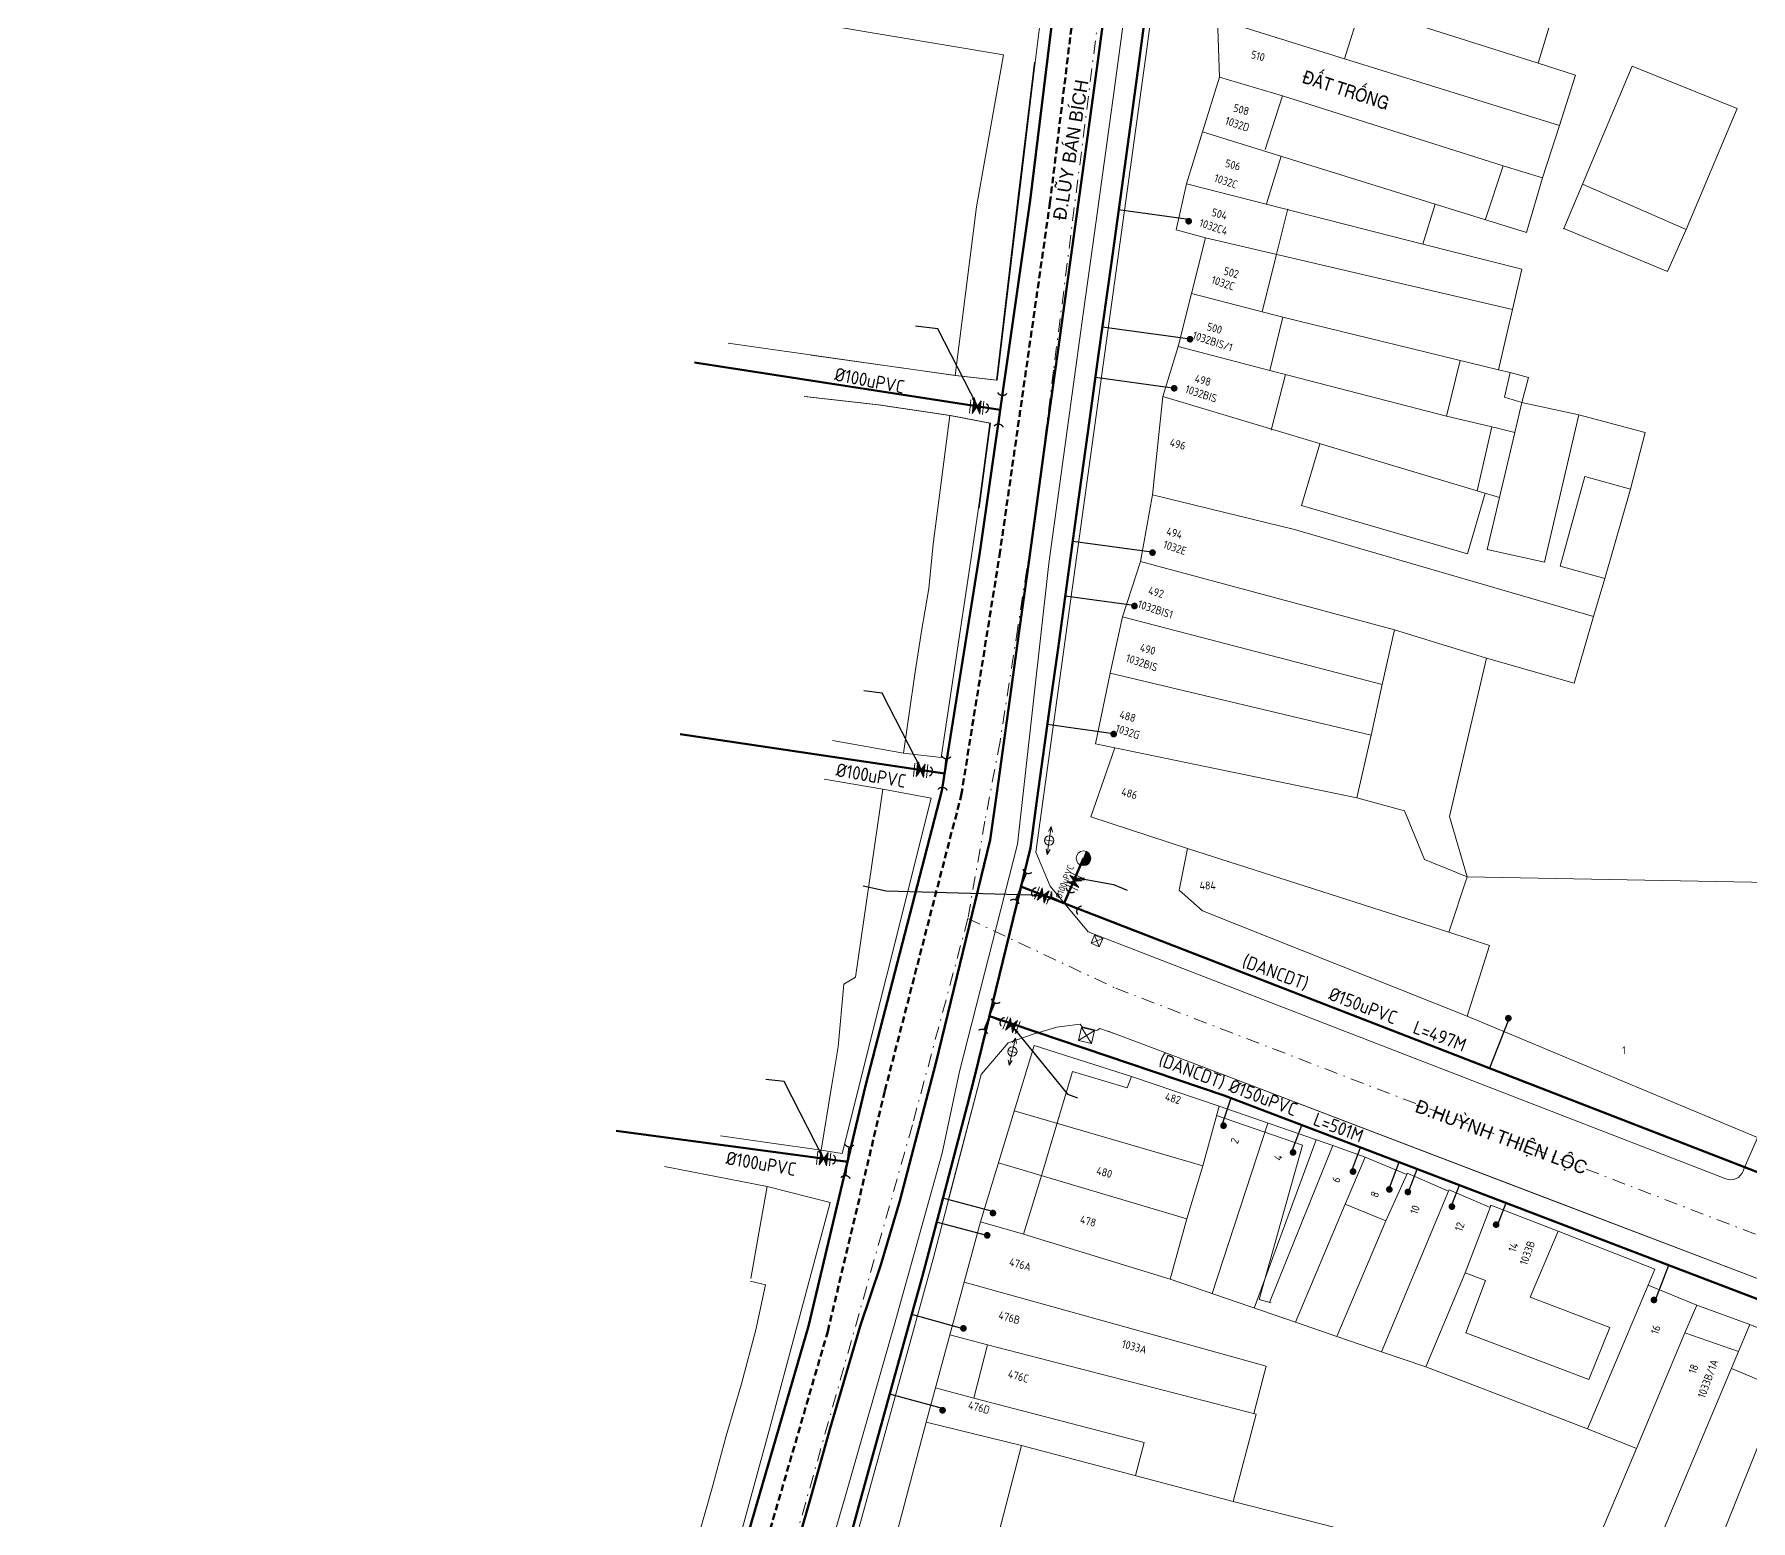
# Model space of a CAD drawing. Header units: inches. Extents: x 595615 to 1194060, y 1190840 to 2385448.
# Drawn here: x 596611.3 to 596740, y 1192284.4 to 1192395.8 of the extents above; entities that cross this region are included whole.
import ezdxf
from ezdxf.enums import TextEntityAlignment as Align

# ---------------------------------------------------------------- set-up
doc = ezdxf.new("R2010")
doc.units = ezdxf.units.IN
doc.header["$MEASUREMENT"] = 0
for name, pattern in [('CENTER2', [1.125, 0.75, -0.125, 0.125, -0.125]), ('DASHDOTX2', [2, 1, -0.5, 0, -0.5]), ('DASHED', [0.75, 0.5, -0.25])]:
    doc.linetypes.add(name, pattern=pattern)
for name, color, linetype, lineweight in [('Chitiet', 4, 'Continuous', 9), ('DN 100 uPVC', 4, 'Continuous', 50), ('DN 150 uPVC', 4, 'Continuous', 50), ('DN 25 PE', 40, 'Continuous', 30), ('Hogacong', 45, 'Continuous', 5), ('NAM-CDAI', 220, 'Continuous', 25), ('Nen tim duong', 9, 'CENTER2', 0), ('Nen_HTHANH-TP', 9, 'Continuous', 0), ('Nen_PHUTHANH-TP', 8, 'Continuous', 5), ('Nen_SN-HTHANH-TP_new', 7, 'Continuous', 0), ('Nen_SN_HTHANH_old', 9, 'Continuous', 0), ('ONG BTCT', 61, 'DASHED', 100), ('ONG CAP 2 (DADT)', 140, 'Continuous', 70), ('ONG CAP 3 (DADT)', 221, 'Continuous', 50), ('ONGCAP2', 5, 'Continuous', 20), ('TEXT PIPE', 3, 'Continuous', 25), ('Text_DiaDanh', 9, 'Continuous', 0), ('Text_GiaoThong', 142, 'Continuous', 0), ('TLK 15', 220, 'Continuous', 20), ('Trucuuhoa', 1, 'Continuous', 15), ('Trudien', 95, 'Continuous', 13), ('VAN', 7, 'Continuous', 20)]:
    doc.layers.add(name, color=color, linetype=linetype, lineweight=lineweight)
doc.layers.add('ki hieu van', color=170, linetype='Continuous')
doc.styles.add('Dia Danh', font='VHELVCN_0.TTF', dxfattribs={"height": 1})
doc.styles.add('Giao Thong', font='VAPTIMN_0.TTF', dxfattribs={"height": 1})
doc.styles.add('Sonha_QTB', font='isocp.shx', dxfattribs={"height": 0.6, "bigfont": 'bigfont.shx'})
doc.styles.add('text', font='isocp2.shx')
doc.styles.add('VNI-HC', font='VHELVCN_0.TTF')
doc.dimstyles.new('DUONG KICH THUOC', dxfattribs={"dimtxt": 1, "dimasz": 0.7, "dimexe": 0.5, "dimexo": 0.3, "dimgap": 0.2, "dimtad": 1, "dimzin": 0, "dimdsep": 46, "dimtxsty": 'VNI-HC', "dimblk": 'ARCHTICK', "dimcen": 0.09, "dimdle": 0.5, "dimclrd": 256, "dimclre": 256, "dimclrt": 256, "dimadec": 0, "dimazin": 0, "dimtfac": 1, "dimtofl": 0, "dimtmove": 0, "dimatfit": 3, "dimfxl": 1, "dimtolj": 1, "dimtzin": 0, "dimlwd": -1, "dimlwe": -1, "dimarcsym": 0})

# ---------------------------------------------------------------- blocks, each defined once
blk = doc.blocks.new('VAN')
at = {"layer": 'VAN'}
h = blk.add_hatch(color=256, dxfattribs=at)
h.paths.add_polyline_path([(0.21, -0.5), (0.49, 0), (0.21, 0.5)])
h.paths.add_polyline_path([(0.77, 0.5), (0.49, 0), (0.77, -0.5)])
at = {"layer": 'VAN', "ltscale": 100}
for p, q in [((0, 0.5), (0, -0.5)), ((0.77, -0.5), (0.21, 0.5)), ((0.21, -0.5), (0.77, 0.5)), ((0.21, 0.5), (0.21, -0.5)), ((0.77, 0.5), (0.77, -0.5)), ((0.98, 0.5), (0.98, -0.5))]:
    blk.add_line(p, q, dxfattribs=at)
blk = doc.blocks.new('TE+VAN')
at = {"layer": 'Chitiet', "ltscale": 100, "const_width": 0.1}
for points in [[(-0.35, 1.28, 0.571257), (0.35, 1.28)], [(1.1, 0.35, 0.571257), (1.1, -0.35)], [(0.35, -1.28, 0.571257), (-0.35, -1.28)]]:
    blk.add_lwpolyline(points, format="xyb", dxfattribs=at)
for points in [[(0, -1.08), (0, 1.08)], [(0.9, 0), (0, 0)]]:
    blk.add_lwpolyline(points, dxfattribs=at)
at = {"layer": 'VAN'}
blk.add_blockref('VAN', (1.3, 0), dxfattribs=at)
blk = doc.blocks.new('Trucuuhoa100')
at = {"layer": 'Trucuuhoa', "linetype": 'Continuous'}
blk.add_hatch(color=256, dxfattribs=at).paths.add_polyline_path([(0.55, 0, 0.414373), (0, 0.55, 0.414055), (-0.55, 0)])
blk.add_line((-0.55, 0), (0.55, 0), dxfattribs=at)
at = {"layer": 'Trucuuhoa', "linetype": 'Continuous', "flags": 128}
blk.add_lwpolyline([(0.55, -0.02), (0.89, -0.02)], dxfattribs=at)
at = {"layer": 'Trucuuhoa', "linetype": 'Continuous'}
blk.add_circle((0, 0), 0.551, dxfattribs=at)
blk = doc.blocks.new('Hoga')
at = {"layer": 'Hogacong'}
for p, q in [((-0.5, 0.5), (0.5, -0.5)), ((-0.5, -0.5), (0.5, 0.5))]:
    blk.add_line(p, q, dxfattribs=at)
blk.add_lwpolyline([(-0.5, -0.5), (0.5, -0.5), (0.5, 0.5), (-0.5, 0.5)], close=True, dxfattribs=at)
blk = doc.blocks.new('TRU DIEN TRON')
at = {"layer": 'Trudien'}
for p, q in [((-0.66, 0.15), (-1.05, 0)), ((-1.05, 0), (1.05, 0)), ((-0.66, -0.15), (-1.05, 0)), ((0, -0.35), (0, 0.35)), ((0.66, 0.15), (1.05, 0)), ((0.66, -0.15), (1.05, 0))]:
    blk.add_line(p, q, dxfattribs=at)
blk.add_circle((0, 0), 0.35, dxfattribs=at)
blk = doc.blocks.new('TLK 15')
at = {"layer": 'TLK 15', "linetype": 'Continuous', "const_width": 0.25}
blk.add_lwpolyline([(-0.125, 0, 1), (0.125, 0, 1)], format="xyb", close=True, dxfattribs=at)
blk = doc.blocks.new('_ArchTick')
at = {"color": 0, "linetype": 'ByBlock', "const_width": 0.15}
blk.add_lwpolyline([(-0.5, -0.5), (0.5, 0.5)], dxfattribs=at)

msp = doc.modelspace()

# ---------------------------------------------------------------- linework, layer by layer
at = {"layer": 'DN 100 uPVC'}
for points in [[(596683.705, 1192367.701), (596660.792, 1192371.241)], [(596679.528, 1192340.427), (596659.713, 1192343.384)], [(596689.955, 1192334.08), (596688.512, 1192330.727)], [(596654.924, 1192313.662), (596672.256, 1192311.329)]]:
    msp.add_lwpolyline(points, dxfattribs=at)
at = {"layer": 'DN 150 uPVC'}
for points in [[(596685.268, 1192331.966), (596737.006, 1192311.91), (596755.185, 1192304.864), (596776.018, 1192297.04), (596791.429, 1192291.681), (596800.276, 1192288.667), (596801.79, 1192288.119), (596838.255, 1192277.753), (596843.593, 1192275.644), (596884.395, 1192264.704), (596920.502, 1192255.075), (596946.849, 1192247.951, 0.0000461), (596946.849, 1192247.951), (596967.079, 1192242.485), (596986.889, 1192237.133)], [(596700.494, 1192316.307), (596710.356, 1192312.548), (596722.933, 1192307.755, -0.0001494), (596722.933, 1192307.755), (596731.681, 1192304.415), (596745.084, 1192299.298), (596759.193, 1192293.781), (596774.505, 1192287.721), (596780.674, 1192285.279), (596787.784, 1192283.039), (596797.369, 1192280.123), (596805.019, 1192277.797), (596815.823, 1192274.55), (596820.835, 1192272.984), (596824.419, 1192271.903), (596829.876, 1192270.234), (596832.869, 1192269.319), (596835.113, 1192268.723), (596911.595, 1192248.403), (596920.828, 1192245.95), (596922.505, 1192245.439)]]:
    msp.add_lwpolyline(points, format="xyb", dxfattribs=at)
msp.add_lwpolyline([(596682.899, 1192322.237), (596700.494, 1192316.307)], dxfattribs=at)
at = {"layer": 'DN 25 PE'}
for p, q in [((596697.839, 1192381.959), (596692.589, 1192382.685)), ((596697.945, 1192372.99), (596691.374, 1192373.899)), ((596696.629, 1192369.314), (596690.85, 1192370.113)), ((596695.255, 1192356.993), (596689.152, 1192357.837)), ((596693.902, 1192352.992), (596688.583, 1192353.728)), ((596692.343, 1192343.393), (596687.251, 1192344.097)), ((596721.811, 1192321.969), (596720.406, 1192318.345)), ((596700.329, 1192314.039), (596701.032, 1192316.126)), ((596705.542, 1192312.032), (596706.325, 1192314.085)), ((596710.038, 1192310.599), (596710.727, 1192312.407)), ((596712.889, 1192309.386), (596713.62, 1192311.304)), ((596714.276, 1192308.945), (596714.978, 1192310.787)), ((596717.576, 1192308.096), (596718.142, 1192309.581)), ((596683.164, 1192307.615), (596679.413, 1192308.596)), ((596721.018, 1192306.623), (596721.646, 1192308.245)), ((596682.608, 1192305.82), (596678.94, 1192306.794)), ((596732.848, 1192300.976), (596733.845, 1192303.589)), ((596680.826, 1192298.846), (596677.075, 1192299.88)), ((596679.388, 1192292.831), (596675.43, 1192293.925))]:
    msp.add_line(p, q, dxfattribs=at)
at = {"layer": 'Nen tim duong', "linetype": 'DASHDOTX2'}
for p, q in [((596691.647, 1192401.612), (596687.712, 1192370.659)), ((596687.712, 1192370.659), (596686.361, 1192359.927)), ((596686.361, 1192359.927), (596685.028, 1192351.376)), ((596685.028, 1192351.376), (596683.695, 1192342.825)), ((596683.695, 1192342.825), (596682.56, 1192336.854)), ((596682.56, 1192336.854), (596681.286, 1192329.563)), ((596681.286, 1192329.563), (596677.123, 1192314.102)), ((596681.286, 1192329.563), (596692.37, 1192324.342)), ((596692.37, 1192324.342), (596754.589, 1192300.422)), ((596677.123, 1192314.102), (596666.752, 1192277.408))]:
    msp.add_line(p, q, dxfattribs=at)
at = {"layer": 'Nen_HTHANH-TP', "linetype": 'Continuous'}
for p, q in [((596694.703, 1192394.764), (596698.082, 1192420.917)), ((596686.324, 1192393.757), (596687.357, 1192402.108)), ((596701.308, 1192400.89), (596724.054, 1192393.668)), ((596709.534, 1192394.016), (596710.76, 1192397.907)), ((596724.054, 1192393.668), (596725.64, 1192398.929)), ((596700.011, 1192396.968), (596709.534, 1192394.016)), ((596700.145, 1192392.619), (596700.011, 1192396.968)), ((596694.703, 1192394.764), (596686.372, 1192334.537)), ((596709.534, 1192394.016), (596725.658, 1192389.019)), ((596683.473, 1192369.915), (596686.324, 1192393.757)), ((596698.888, 1192388.538), (596700.145, 1192392.619)), ((596700.145, 1192392.619), (596704.866, 1192391.242)), ((596724.054, 1192393.668), (596726.845, 1192392.77)), ((596725.658, 1192389.019), (596726.845, 1192392.77)), ((596731.104, 1192393.464), (596727.361, 1192384.601)), ((596738.967, 1192390.27), (596731.104, 1192393.464)), ((596704.866, 1192391.242), (596703.579, 1192387.201)), ((596704.866, 1192391.242), (596721.41, 1192385.996)), ((596735.144, 1192381.217), (596738.967, 1192390.27)), ((596725.658, 1192389.019), (596724.371, 1192385.078)), ((596697.671, 1192384.627), (596698.888, 1192388.538)), ((596716.332, 1192383.112), (596698.888, 1192388.538)), ((596703.672, 1192383.131), (596704.78, 1192386.702)), ((596720.103, 1192381.985), (596721.41, 1192385.996)), ((596721.41, 1192385.996), (596724.371, 1192385.078)), ((596724.371, 1192385.078), (596723.164, 1192380.997)), ((596696.914, 1192381.186), (596697.671, 1192384.627)), ((596697.671, 1192384.627), (596715.395, 1192380.121)), ((596725.964, 1192381.279), (596727.361, 1192384.601)), ((596727.361, 1192384.601), (596735.144, 1192381.217)), ((596705.283, 1192382.763), (596704.435, 1192379.362)), ((596715.395, 1192380.121), (596716.332, 1192383.112)), ((596723.164, 1192380.997), (596716.332, 1192383.112)), ((596699.104, 1192380.598), (596696.914, 1192381.186)), ((596733.756, 1192378.076), (596725.964, 1192381.279)), ((596735.144, 1192381.217), (596733.756, 1192378.076)), ((596698.048, 1192376.407), (596699.104, 1192380.598)), ((596699.104, 1192380.598), (596722.119, 1192375.226)), ((596715.395, 1192380.121), (596722.816, 1192378.237)), ((596704.435, 1192379.362), (596703.339, 1192375.041)), ((596722.816, 1192378.237), (596722.119, 1192375.226)), ((596697.041, 1192372.446), (596698.048, 1192376.407)), ((596698.048, 1192376.407), (596704.899, 1192374.632)), ((596703.932, 1192370.632), (596704.899, 1192374.632)), ((596704.899, 1192374.632), (596721.072, 1192370.705)), ((596722.119, 1192375.226), (596721.072, 1192370.705)), ((596695.914, 1192368.695), (596697.041, 1192372.446)), ((596697.041, 1192372.446), (596703.932, 1192370.632)), ((596680.383, 1192370.263), (596669.522, 1192371.804)), ((596680.383, 1192370.263), (596669.522, 1192371.804)), ((596717.175, 1192367.222), (596718.192, 1192371.403)), ((596721.072, 1192370.705), (596721.943, 1192370.496)), ((596680.383, 1192370.263), (596683.473, 1192369.915)), ((596680.383, 1192370.263), (596683.421, 1192369.921)), ((596703.932, 1192370.632), (596717.175, 1192367.222)), ((596704.036, 1192366.172), (596705.103, 1192370.333)), ((596721.943, 1192370.496), (596721.514, 1192368.656)), ((596721.943, 1192370.496), (596723.323, 1192370.127)), ((596723.323, 1192370.127), (596722.814, 1192368.257)), ((596669.064, 1192368.683), (596674.615, 1192368.058)), ((596695.14, 1192361.315), (596695.914, 1192368.695)), ((596695.914, 1192368.695), (596719.46, 1192361.624)), ((596722.814, 1192368.257), (596721.514, 1192368.656)), ((596722.286, 1192365.996), (596722.814, 1192368.257)), ((596727.085, 1192367.33), (596722.814, 1192368.257)), ((596674.615, 1192368.058), (596679.975, 1192367.272)), ((596682.976, 1192366.705), (596679.975, 1192367.272)), ((596717.175, 1192367.222), (596720.896, 1192366.355)), ((596724.514, 1192356.288), (596727.085, 1192367.33)), ((596732.066, 1192366.004), (596727.085, 1192367.33)), ((596682.141, 1192360.334), (596682.976, 1192366.705)), ((596719.46, 1192361.624), (596720.576, 1192366.425)), ((596720.896, 1192366.355), (596722.286, 1192365.996)), ((596721.14, 1192361.135), (596722.286, 1192365.996)), ((596730.98, 1192361.743), (596732.066, 1192366.004)), ((596706.311, 1192360.514), (596707.687, 1192365.155)), ((596727.549, 1192362.691), (596725.684, 1192355.969)), ((596730.98, 1192361.743), (596727.549, 1192362.691)), ((596729.035, 1192355.042), (596730.98, 1192361.743)), ((596694.234, 1192356.334), (596695.14, 1192361.315)), ((596705.782, 1192358.733), (596695.14, 1192361.315)), ((596706.311, 1192360.514), (596718.754, 1192356.894)), ((596720.08, 1192361.445), (596718.754, 1192356.894)), ((596719.46, 1192361.624), (596721.14, 1192361.135)), ((596720.223, 1192357.215), (596721.14, 1192361.135)), ((596728.187, 1192352.211), (596705.782, 1192358.733)), ((596724.514, 1192356.288), (596720.223, 1192357.215)), ((596692.877, 1192352.183), (596694.234, 1192356.334)), ((596694.234, 1192356.334), (596713.278, 1192351.209)), ((596729.035, 1192355.042), (596725.684, 1192355.969)), ((596729.035, 1192355.042), (596728.187, 1192352.211)), ((596691.951, 1192347.952), (596692.877, 1192352.183)), ((596692.877, 1192352.183), (596712.361, 1192347.118)), ((596726.741, 1192347.2), (596728.187, 1192352.211)), ((596713.278, 1192351.209), (596712.361, 1192347.118)), ((596713.278, 1192351.209), (596720.17, 1192349.085)), ((596720.17, 1192349.085), (596717.409, 1192337.212)), ((596720.17, 1192349.085), (596726.741, 1192347.2)), ((596690.845, 1192342.671), (596691.951, 1192347.952)), ((596691.951, 1192347.952), (596711.515, 1192343.318)), ((596712.361, 1192347.118), (596711.515, 1192343.318)), ((596692.295, 1192342.352), (596690.845, 1192342.671)), ((596711.515, 1192343.318), (596710.438, 1192338.607)), ((596690.509, 1192337.191), (596692.295, 1192342.352)), ((596692.295, 1192342.352), (596710.438, 1192338.607)), ((596710.438, 1192338.607), (596714.029, 1192337.63)), ((596714.029, 1192337.63), (596715.512, 1192334.001)), ((596717.409, 1192337.212), (596718.713, 1192332.684)), ((596697.751, 1192334.807), (596690.509, 1192337.191)), ((596697.134, 1192331.696), (596697.751, 1192334.807)), ((596697.751, 1192334.807), (596717.336, 1192328.532)), ((596686.372, 1192334.537), (596687.444, 1192331.998)), ((596715.512, 1192334.001), (596718.713, 1192332.684)), ((596718.713, 1192332.684), (596717.336, 1192328.532)), ((596718.713, 1192332.684), (596748.794, 1192332.138)), ((596739.501, 1192310.85), (596748.794, 1192332.138)), ((596687.444, 1192331.998), (596690.316, 1192328.581)), ((596698.865, 1192330.138), (596697.134, 1192331.696)), ((596718.722, 1192322.254), (596698.865, 1192330.138)), ((596717.336, 1192328.532), (596720.397, 1192327.535)), ((596676.007, 1192328.039), (596676.007, 1192328.039)), ((596720.397, 1192327.535), (596718.722, 1192322.254)), ((596718.722, 1192322.254), (596740.503, 1192313.145)), ((596686.173, 1192320.907), (596684.313, 1192320.236)), ((596687.962, 1192321.429), (596686.173, 1192320.907)), ((596689.712, 1192321.64), (596687.962, 1192321.429)), ((596689.852, 1192321.46), (596689.712, 1192321.64)), ((596690.952, 1192321.171), (596689.852, 1192321.46)), ((596691.182, 1192321.321), (596690.952, 1192321.171)), ((596692.323, 1192320.932), (596691.182, 1192321.321)), ((596691.792, 1192321.112), (596692.323, 1192320.932)), ((596697.254, 1192319.086), (596692.323, 1192320.932)), ((596692.323, 1192320.932), (596697.254, 1192319.086)), ((596682.234, 1192306.824), (596686.253, 1192320.037)), ((596684.313, 1192320.236), (596682.285, 1192317.874)), ((596682.285, 1192317.874), (596684.313, 1192320.236)), ((596693.565, 1192317.723), (596686.253, 1192320.037)), ((596686.831, 1192310.378), (596689.135, 1192318.11)), ((596689.135, 1192318.11), (596693.226, 1192316.873)), ((596753.501, 1192297.612), (596697.254, 1192319.086)), ((596697.254, 1192319.086), (596724.522, 1192308.658)), ((596682.285, 1192317.874), (596679.813, 1192308.432)), ((596680.481, 1192310.963), (596682.285, 1192317.874)), ((596693.226, 1192316.873), (596693.565, 1192317.723)), ((596700.127, 1192315.489), (596693.565, 1192317.723)), ((596698.891, 1192311.018), (596700.127, 1192315.489)), ((596708.649, 1192312.545), (596700.127, 1192315.489)), ((596698.891, 1192311.018), (596684.767, 1192315.146)), ((596703.768, 1192314.231), (596699.598, 1192301.448)), ((596699.938, 1192314.808), (596706.379, 1192312.584)), ((596707.409, 1192312.974), (596702.749, 1192300.371)), ((596706.379, 1192312.584), (596703.129, 1192301.001)), ((596708.649, 1192312.545), (596703.909, 1192300.782)), ((596711.07, 1192311.677), (596708.649, 1192312.545)), ((596711.07, 1192311.677), (596709.583, 1192308.146)), ((596714.191, 1192310.38), (596711.07, 1192311.677)), ((596678.676, 1192304.061), (596680.481, 1192310.963)), ((596683.58, 1192311.245), (596697.714, 1192307.067)), ((596685.465, 1192305.897), (596686.831, 1192310.378)), ((596697.714, 1192307.067), (596698.891, 1192311.018)), ((596714.191, 1192310.38), (596712.634, 1192306.899)), ((596714.191, 1192310.38), (596714.231, 1192310.48)), ((596717.322, 1192309.142), (596714.231, 1192310.48)), ((596717.322, 1192309.142), (596712.302, 1192297.098)), ((596717.372, 1192309.232), (596717.322, 1192309.142)), ((596720.443, 1192307.915), (596717.372, 1192309.232)), ((596705.85, 1192299.303), (596709.583, 1192308.146)), ((596709.583, 1192308.146), (596712.634, 1192306.899)), ((596718.577, 1192303.013), (596720.443, 1192307.915)), ((596720.443, 1192307.915), (596720.503, 1192308.085)), ((596725.555, 1192306.129), (596720.503, 1192308.085)), ((596724.522, 1192308.658), (596749.71, 1192299.069)), ((596678.166, 1192291.821), (596682.234, 1192306.824)), ((596682.234, 1192306.824), (596685.465, 1192305.897)), ((596696.447, 1192302.526), (596697.714, 1192307.067)), ((596708.961, 1192298.226), (596712.634, 1192306.899)), ((596685.465, 1192305.897), (596696.447, 1192302.526)), ((596725.555, 1192306.129), (596723.449, 1192301.197)), ((596732.787, 1192303.285), (596725.555, 1192306.129)), ((596676.004, 1192294.369), (596678.676, 1192304.061)), ((596696.447, 1192302.526), (596705.85, 1192299.303)), ((596715.633, 1192295.971), (596718.577, 1192303.013)), ((596718.577, 1192303.013), (596720.098, 1192302.445)), ((596732.787, 1192303.285), (596732.288, 1192302.084)), ((596718.631, 1192298.503), (596720.098, 1192302.445)), ((596723.449, 1192301.197), (596729.41, 1192298.912)), ((596727.736, 1192291.321), (596732.288, 1192302.084)), ((596735.949, 1192300.577), (596732.288, 1192302.084)), ((596703.129, 1192301.001), (596704.019, 1192300.752)), ((596735.949, 1192300.577), (596735.051, 1192298.507)), ((596739.91, 1192299.131), (596735.949, 1192300.577)), ((596705.85, 1192299.303), (596708.961, 1192298.226)), ((596729.41, 1192298.912), (596727.834, 1192295.011)), ((596739.91, 1192299.131), (596739.072, 1192297.1)), ((596743.601, 1192297.664), (596739.91, 1192299.131)), ((596682.761, 1192297.605), (596681.725, 1192293.624)), ((596702.896, 1192292.421), (596682.761, 1192297.605)), ((596708.961, 1192298.226), (596712.302, 1192297.098)), ((596727.834, 1192295.011), (596718.631, 1192298.503)), ((596735.051, 1192298.507), (596731.418, 1192289.834)), ((596735.051, 1192298.507), (596739.072, 1192297.1)), ((596712.302, 1192297.098), (596715.633, 1192295.971)), ((596739.072, 1192297.1), (596732.794, 1192282.185)), ((596715.633, 1192295.971), (596727.736, 1192291.321)), ((596742.254, 1192294.283), (596738.543, 1192295.84)), ((596673.322, 1192284.677), (596676.004, 1192294.369)), ((596681.725, 1192293.624), (596694.507, 1192290.284)), ((596736.815, 1192280.778), (596741.925, 1192293.462)), ((596702.896, 1192292.421), (596701.181, 1192285.869)), ((596674.228, 1192276.918), (596678.166, 1192291.821)), ((596678.166, 1192291.821), (596685.297, 1192290.077)), ((596727.736, 1192291.321), (596731.418, 1192289.834)), ((596685.297, 1192290.077), (596678.539, 1192263.871)), ((596685.297, 1192290.077), (596701.181, 1192285.869)), ((596694.507, 1192290.284), (596693.849, 1192287.813)), ((596731.418, 1192289.834), (596728.773, 1192283.582)), ((596701.181, 1192285.869), (596714.114, 1192282.56)), ((596670.291, 1192273.574), (596673.322, 1192284.677))]:
    msp.add_line(p, q, dxfattribs=at)
msp.add_lwpolyline([(596739.501, 1192310.85), (596739.412, 1192310.622, -0.4142136), (596738.119, 1192310.051), (596690.316, 1192328.581)], format="xyb", dxfattribs=at)
for points in [[(596681.012, 1192302.317), (596703.643, 1192296.011), (596702.73, 1192292.463)], [(596682.761, 1192297.605), (596679.942, 1192298.369)], [(596681.725, 1192293.624), (596678.865, 1192294.399)]]:
    msp.add_lwpolyline(points, dxfattribs=at)
msp.add_point((596725.964, 1192381.279), dxfattribs=at)
at = {"layer": 'Nen_PHUTHANH-TP'}
for p, q in [((596671.13, 1192396.462), (596683.96, 1192394.302)), ((596683.96, 1192394.302), (596681.94, 1192382.912)), ((596686.29, 1192393.752), (596685.05, 1192383.702)), ((596683.42, 1192369.912), (596685.05, 1192383.702)), ((596681.94, 1192382.912), (596680.33, 1192370.262)), ((596680.33, 1192370.262), (596663.31, 1192372.682)), ((596680.33, 1192370.262), (596683.42, 1192369.912)), ((596674.56, 1192368.062), (596669.01, 1192368.692)), ((596679.92, 1192367.272), (596674.56, 1192368.062)), ((596678.68, 1192357.632), (596679.92, 1192367.272)), ((596679.92, 1192367.272), (596682.92, 1192366.702)), ((596682.92, 1192366.702), (596682.08, 1192360.332)), ((596682.08, 1192360.332), (596681.43, 1192355.922)), ((596678.68, 1192357.632), (596678.36, 1192354.312)), ((596681.43, 1192355.922), (596679.28, 1192341.642)), ((596681.43, 1192355.922), (596679.28, 1192341.642)), ((596677.8, 1192351.102), (596678.36, 1192354.312)), ((596677.8, 1192351.102), (596677.32, 1192347.882)), ((596677.32, 1192347.882), (596676.89, 1192344.932)), ((596676.89, 1192344.932), (596676.46, 1192341.972)), ((596676.46, 1192341.972), (596671.13, 1192342.922)), ((596676.46, 1192341.972), (596679.28, 1192341.642)), ((596670.52, 1192340.022), (596674.91, 1192339.272)), ((596678.52, 1192338.582), (596671.86, 1192311.942)), ((596674.91, 1192339.272), (596672.87, 1192325.182)), ((596674.91, 1192339.272), (596678.52, 1192338.582)), ((596671.99, 1192324.652), (596671.55, 1192319.952)), ((596671.99, 1192324.652), (596672.87, 1192325.182)), ((596671.55, 1192319.952), (596671.06, 1192316.962)), ((596671.06, 1192316.962), (596670.28, 1192312.202)), ((596662.74, 1192313.282), (596666.42, 1192312.762)), ((596670.28, 1192312.202), (596666.42, 1192312.762)), ((596670.28, 1192312.202), (596671.86, 1192311.942)), ((596658.54, 1192310.972), (596666.24, 1192309.492)), ((596666.24, 1192309.492), (596665.64, 1192306.132)), ((596666.24, 1192309.492), (596670.95, 1192308.292)), ((596670.95, 1192308.292), (596666.51, 1192291.672)), ((596665.64, 1192306.132), (596665.01, 1192302.572)), ((596664.98, 1192302.372), (596666.12, 1192302.102)), ((596666.12, 1192302.102), (596665.38, 1192298.742)), ((596665.38, 1192298.742), (596664.31, 1192294.692)), ((596664.31, 1192294.692), (596663.15, 1192290.802)), ((596666.51, 1192291.672), (596662.02, 1192275.242)), ((596663.15, 1192290.802), (596662.12, 1192286.902)), ((596662.12, 1192286.902), (596659.51, 1192277.752))]:
    msp.add_line(p, q, dxfattribs=at)
at = {"layer": 'ONG BTCT'}
msp.add_lwpolyline([(596602.325, 1192091.202), (596614.027, 1192122.281), (596620.541, 1192140.9), (596626.536, 1192159.399), (596635.775, 1192186.207), (596645.525, 1192215.976), (596653.463, 1192241.097), (596661.016, 1192265.061), (596670.778, 1192298.62), (596675.065, 1192316.663), (596680.791, 1192338.82), (596683.657, 1192356.778), (596687.436, 1192383.185), (596690.949, 1192411.823), (596694.204, 1192442.803), (596696.016, 1192458.437), (596698.098, 1192468.95)], dxfattribs=at)
at = {"layer": 'ONG CAP 2 (DADT)'}
msp.add_lwpolyline([(596691.685, 1192398.718), (596691.041, 1192393.834), (596690.105, 1192387.065), (596689.004, 1192379.112), (596688.052, 1192372.226), (596687.241, 1192366.362), (596686.45, 1192360.648), (596685.844, 1192356.265), (596685.006, 1192350.209), (596684.425, 1192346.01), (596683.451, 1192338.964), (596682.967, 1192335.466), (596678.891, 1192318.73), (596678.29, 1192316.427), (596677.217, 1192312.318), (596676.194, 1192308.404), (596674.77, 1192303.613), (596673.201, 1192299.014), (596670.97, 1192291.372), (596669.551, 1192286.357), (596668.582, 1192282.966)], dxfattribs=at)
at = {"layer": 'ONG CAP 3 (DADT)'}
msp.add_lwpolyline([(596600.931, 1192091.756), (596612.617, 1192122.793), (596619.12, 1192141.379), (596625.113, 1192159.875), (596634.353, 1192186.685), (596644.097, 1192216.435), (596652.033, 1192241.548), (596659.581, 1192265.496), (596669.328, 1192299.003), (596673.609, 1192317.024), (596679.321, 1192339.127), (596682.174, 1192357.002), (596685.949, 1192383.383), (596689.458, 1192411.992), (596692.865, 1192439.701), (596692.865, 1192439.701), (596692.865, 1192439.701)], dxfattribs=at)
msp.add_lwpolyline([(596669.836, 1192273.55), (596673.113, 1192285.54), (596676.787, 1192298.835), (596677.846, 1192302.676), (596679.126, 1192307.496), (596680.151, 1192311.419, 0.0000782), (596680.151, 1192311.419), (596681.224, 1192315.529), (596681.835, 1192317.868), (596685.973, 1192334.862), (596686.489, 1192338.586), (596687.463, 1192345.632), (596688.044, 1192349.831), (596688.882, 1192355.887), (596689.488, 1192360.27), (596690.279, 1192365.984), (596691.09, 1192371.849), (596692.042, 1192378.734), (596693.143, 1192386.688), (596694.081, 1192393.471), (596694.727, 1192398.374)], format="xyb", dxfattribs=at)
at = {"layer": 'ONGCAP2'}
msp.add_lwpolyline([(596667.381, 1192270.088), (596672.026, 1192286.041), (596675.75, 1192299.071), (596679.367, 1192311.982), (596680.66, 1192318.088), (596684.997, 1192335.144), (596687.347, 1192356.184), (596688.827, 1192366.885), (596689.936, 1192374.896), (596690.774, 1192380.958), (596692.25, 1192391.627), (596693.193, 1192398.685)], dxfattribs=at)

# ---------------------------------------------------------------- block references
at = {"layer": 'Chitiet'}
for p, rotation in [((596683.729, 1192367.698), 173.7395757185462), ((596679.522, 1192340.471), 173.7395757185462), ((596688.512, 1192330.727), 64.8075602921234), ((596685.268, 1192331.966), 337.7984518824915), ((596682.899, 1192322.237), 337.7984518824915), ((596672.25, 1192311.372), 173.7395757185462)]:
    msp.add_blockref('TE+VAN', p, dxfattribs=dict(at, rotation=rotation))
at = {"layer": 'Hogacong', "xscale": 0.6712959636393725, "yscale": 0.6712959636934102, "zscale": 0.6712959636774778, "rotation": 337.3034418248354}
msp.add_blockref('Hoga', (596690.961, 1192327.89), dxfattribs=at)
at = {"layer": 'Hogacong', "rotation": 346.6806782782775}
msp.add_blockref('Hoga', (596690.171, 1192320.803), dxfattribs=at)
at = {"layer": 'TLK 15', "rotation": 359.9999999934133}
for p in [(596697.839, 1192381.834), (596697.945, 1192372.99), (596696.754, 1192369.314), (596695.13, 1192356.993), (596693.777, 1192352.992), (596692.218, 1192343.393), (596700.454, 1192314.039), (596705.667, 1192312.032), (596710.163, 1192310.599), (596712.889, 1192309.261), (596714.276, 1192309.07), (596683.164, 1192307.49), (596717.576, 1192307.971), (596720.893, 1192306.623), (596682.733, 1192305.82), (596732.723, 1192300.976), (596680.951, 1192298.846), (596679.388, 1192292.706)]:
    msp.add_blockref('TLK 15', p, dxfattribs=at)
at = {"layer": 'TLK 15'}
for p in [(596697.839, 1192381.834), (596697.945, 1192372.99), (596696.754, 1192369.314), (596695.13, 1192356.993), (596693.777, 1192352.992), (596692.218, 1192343.393), (596721.811, 1192322.094), (596700.454, 1192314.039), (596705.667, 1192312.032), (596710.163, 1192310.599), (596712.889, 1192309.261), (596714.276, 1192309.07), (596683.164, 1192307.49), (596717.576, 1192307.971), (596720.893, 1192306.623), (596682.733, 1192305.82), (596732.723, 1192300.976), (596680.951, 1192298.846), (596679.388, 1192292.706)]:
    msp.add_blockref('TLK 15', p, dxfattribs=at)
at = {"layer": 'Trucuuhoa', "rotation": 248.186495520239}
msp.add_blockref('Trucuuhoa100', (596689.955, 1192334.08), dxfattribs=at)
at = {"layer": 'Trudien'}
for p, rotation in [((596687.388, 1192335.415), 81.88676547136211), ((596684.619, 1192319.589), 76.41113578467365)]:
    msp.add_blockref('TRU DIEN TRON', p, dxfattribs=dict(at, rotation=rotation))

# ---------------------------------------------------------------- texts
at = {"layer": 'NAM-CDAI', "style": 'text'}
for s, p in [('(DANCDT)', (596701.767, 1192325.974)), ('L=497M', (596714.578, 1192321.009)), ('(DANCDT)', (596695.506, 1192318.587)), ('L=501M', (596707.098, 1192314.12))]:
    msp.add_text(s, height=1, rotation=339.38165, dxfattribs=at).set_placement(p)
at = {"layer": 'Nen_SN-HTHANH-TP_new', "style": 'Sonha_QTB'}
for s, rotation, p in [('510', 344.58901, (596703.036, 1192394.223)), ('508', 344.58901, (596701.781, 1192390.202)), ('506', 344.58901, (596701.155, 1192386.055)), ('504', 344.58901, (596700.153, 1192382.376)), ('502', 344.58901, (596701.037, 1192377.98)), ('500', 344.58901, (596699.782, 1192373.81)), ('498', 344.58901, (596698.905, 1192369.914)), ('496', 344.58901, (596697.022, 1192365.122)), ('494', 344.58901, (596696.776, 1192358.463)), ('492', 344.58901, (596695.398, 1192354.021)), ('490', 344.58901, (596694.772, 1192349.749)), ('488', 344.58901, (596693.267, 1192344.722)), ('486', 344.58901, (596693.397, 1192338.943)), ('484', 0.04623, (596699.268, 1192332.041)), ('1', 0.04623, (596730.481, 1192319.694)), ('482', 344.58901, (596696.665, 1192316.078)), ('2', 70.04623, (596701.294, 1192312.903)), ('4', 70.04623, (596704.556, 1192311.657)), ('480', 344.58901, (596691.516, 1192310.544)), ('6', 70.04623, (596708.909, 1192309.994)), ('8', 70.04623, (596711.796, 1192308.892)), ('10', 70.04623, (596714.807, 1192307.742)), ('478', 344.58901, (596690.298, 1192306.886)), ('12', 70.04623, (596718.156, 1192306.463)), ('14', 70.04623, (596722.18, 1192304.926)), ('476A', 344.58901, (596685.209, 1192303.638)), ('476B', 344.58901, (596684.394, 1192299.654)), ('16', 70.04623, (596732.856, 1192298.748)), ('18', 70.04623, (596735.684, 1192295.803)), ('476C', 344.58901, (596685.068, 1192295.254)), ('476D', 344.58901, (596682.121, 1192292.912))]:
    msp.add_text(s, height=0.6, rotation=rotation, dxfattribs=at).set_placement(p, align=Align.MIDDLE)
at = {"layer": 'Nen_SN_HTHANH_old', "style": 'Sonha_QTB'}
for s, rotation, p in [('1032D', 341.61583, (596701.492, 1192389.109)), ('1032C', 341.61583, (596700.636, 1192384.83)), ('1032C4', 341.61583, (596699.708, 1192381.406)), ('1032C', 341.61583, (596700.422, 1192377.198)), ('1032BIS/1', 341.61583, (596699.635, 1192372.824)), ('1032BIS', 341.61583, (596698.779, 1192368.901)), ('1032E', 341.61583, (596696.806, 1192357.36)), ('1032BIS1', 341.61583, (596695.35, 1192352.74)), ('1032BIS', 341.61583, (596694.331, 1192348.742)), ('1032G', 341.61583, (596693.269, 1192343.566)), ('1033B', 70.04623, (596723.235, 1192304.504)), ('1033A', 344.58901, (596693.769, 1192297.462)), ('1033B/1A', 70.04623, (596736.772, 1192295.075))]:
    msp.add_text(s, height=0.6, rotation=rotation, dxfattribs=at).set_placement(p, align=Align.MIDDLE)
at = {"layer": 'TEXT PIPE', "style": 'text'}
for s, height, rotation, p in [('%%c100uPVC', 1, 349.06039, (596671.225, 1192369.901)), ('%%c100uPVC', 1, 350.32778, (596671.335, 1192340.242)), ('%%c100uPVC', 0.5, 68.40381, (596688.286, 1192330.997)), ('%%c150uPVC', 1, 339.04653, (596708.242, 1192323.519)), ('%%c150uPVC', 1, 339.04653, (596700.762, 1192316.63)), ('%%c100uPVC', 1, 350.34441, (596663.09, 1192311.147))]:
    msp.add_text(s, height=height, rotation=rotation, dxfattribs=at).set_placement(p)
at = {"layer": 'Text_DiaDanh', "linetype": 'Continuous', "style": 'Dia Danh'}
msp.add_text('ÑAÁT TROÁNG', height=1, rotation=342.02145, dxfattribs=at).set_placement((596709.703, 1192391.869), align=Align.MIDDLE)
at = {"layer": 'Text_GiaoThong', "linetype": 'Continuous', "style": 'Giao Thong'}
for s, rotation, p in [('Ñ.LUÕY BAÙN BÍCH', 80.76103, (596688.863, 1192387.209)), ('Ñ.HUYØNH THIEÄN LOÄC', 339.62877, (596721.292, 1192313.223))]:
    msp.add_text(s, height=1, rotation=rotation, dxfattribs=at).set_placement(p, align=Align.MIDDLE)

# ---------------------------------------------------------------- leaders
at = {"layer": 'ki hieu van'}
for points in [[(596681.996, 1192367.965), (596679.036, 1192373.764), (596677.368, 1192373.967)], [(596677.827, 1192340.653), (596674.866, 1192346.452), (596673.491, 1192346.624)], [(596689.334, 1192332.637), (596692.202, 1192332.123), (596693.238, 1192331.7)], [(596686.93, 1192331.287), (596675.166, 1192331.616), (596673.439, 1192331.981)], [(596684.561, 1192321.559), (596688.748, 1192316.392), (596689.501, 1192316.129)], [(596670.481, 1192311.539), (596667.521, 1192317.338), (596666.145, 1192317.51)]]:
    msp.add_leader(points, dimstyle='DUONG KICH THUOC', override={"dimgap": 0.2, "dimtad": 0}, dxfattribs=at)

doc.saveas('drawing.dxf')
